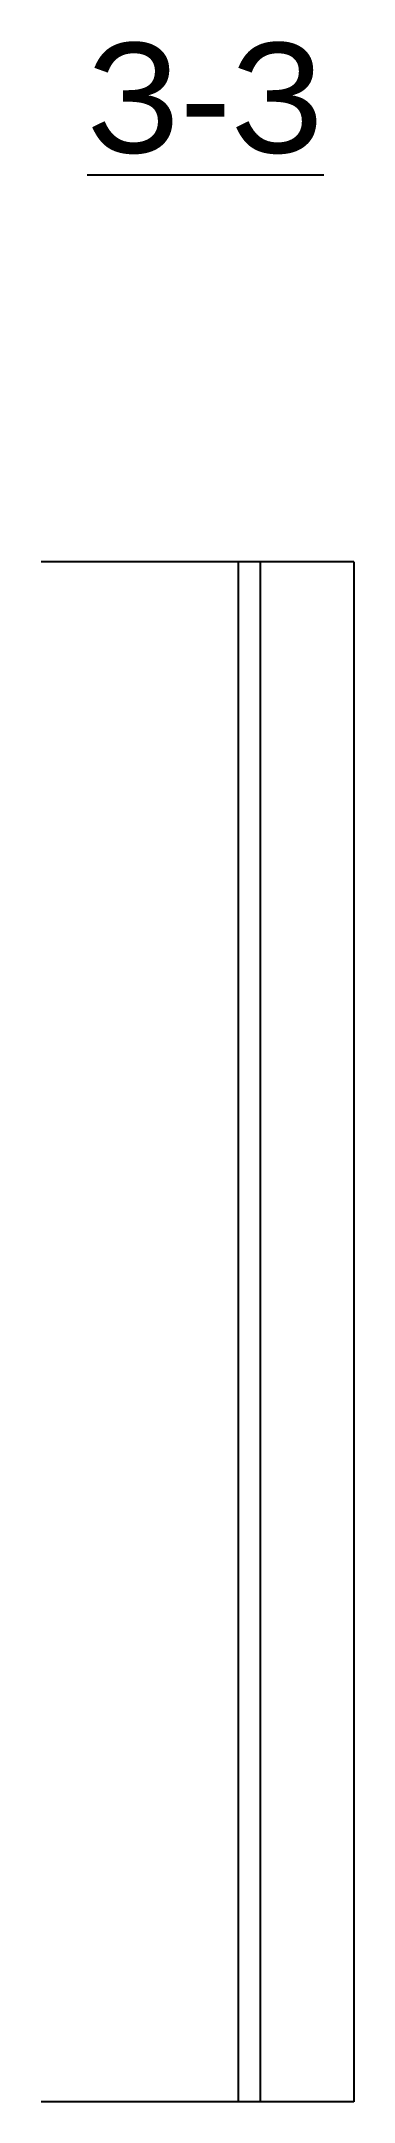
# Model space of a CAD drawing. Header units: millimetres. Extents: x 0 to 568, y 0 to 3746.
import ezdxf

# ---------------------------------------------------------------- set-up
doc = ezdxf.new("R2010")
doc.units = ezdxf.units.MM
doc.layers.add('01 Черновое', color=7, linetype='Continuous')
doc.styles.get("Standard").update_dxf_attribs({"font": 'arial.ttf'})

msp = doc.modelspace()

# ---------------------------------------------------------------- linework, layer by layer
at = {"layer": '01 Черновое'}
for p, q in [((568.4, 2800), (0, 2800)), ((358.4, 2800), (358.4, 0)), ((398.4, 2800), (398.4, 0)), ((568.4, 2800), (568.4, 0)), ((568.4, 0), (0, 0))]:
    msp.add_line(p, q, dxfattribs=at)

# ---------------------------------------------------------------- texts
at = {"layer": '01 Черновое', "insert": (83.6, 3743.5), "char_height": 200, "width": 2318.604, "attachment_point": 1}
msp.add_mtext('{\\LЗ-З}', dxfattribs=at)
msp.add_mtext('{\\LЗ-З}', dxfattribs=at)

doc.saveas('drawing.dxf')
